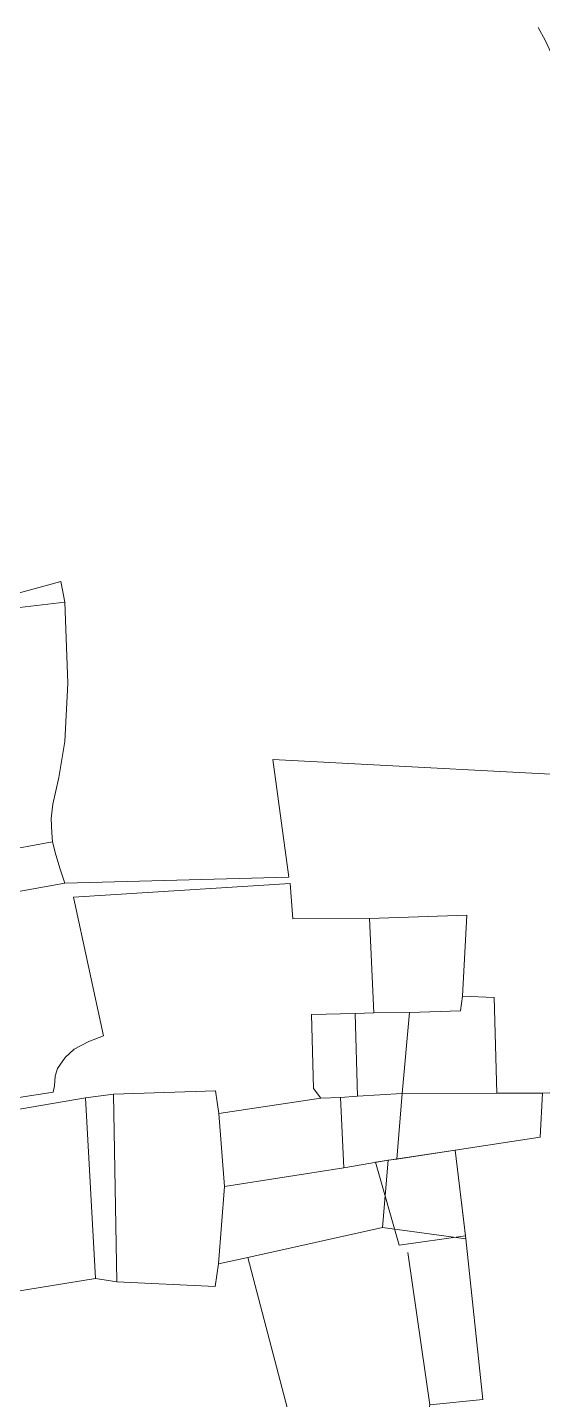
# Model space of a CAD drawing. Header units: millimetres. Extents: x 605783 to 623458, y 1302882 to 1324924.
# Drawn here: x 620558 to 621124, y 1322344 to 1323851 of the extents above; entities that cross this region are included whole.
import ezdxf

# ---------------------------------------------------------------- set-up
doc = ezdxf.new("R2010")
doc.units = ezdxf.units.MM
doc.layers.add('2', color=7, linetype='Continuous')
doc.layers.add('CVL_CUADCON_LIN', color=8, linetype='Continuous')

msp = doc.modelspace()

# ---------------------------------------------------------------- linework, layer by layer
at = {"layer": '2', "color": 1, "lineweight": 5}
for p, q in [((620462.19328, 1322934.47048), (620585.87728, 1322956.44548)), ((620599.38028, 1322911.10548), (620228.33528, 1322844.67248)), ((620938.91928, 1322768.79148), (620934.36228, 1322872.42848)), ((620918.35528, 1322768.05248), (620938.91928, 1322768.79148)), ((620920.97828, 1322677.35348), (620918.35528, 1322768.05248)), ((620938.91928, 1322768.79148), (620978.03328, 1322768.97648)), ((620978.03328, 1322768.97648), (620969.96528, 1322680.19148)), ((620622.05028, 1322675.26548), (620652.98728, 1322679.42548)), ((620652.98728, 1322679.42548), (620656.50128, 1322473.35848)), ((620920.97828, 1322677.35348), (620969.96528, 1322680.19148)), ((620969.96528, 1322680.19148), (620964.23328, 1322608.20548)), ((620969.96528, 1322680.19148), (621074.09828, 1322680.59948)), ((621074.09828, 1322680.59948), (621124.38928, 1322680.65648)), ((621124.38928, 1322680.65648), (621457.21828, 1322693.79948)), ((620498.35728, 1322654.05248), (620622.05028, 1322675.26548)), ((620622.05028, 1322675.26548), (620633.09028, 1322476.90748)), ((620768.55728, 1322658.35948), (620880.87728, 1322674.87048)), ((620880.87728, 1322674.87048), (620902.45728, 1322675.62048)), ((620902.45728, 1322675.62048), (620920.97828, 1322677.35348)), ((620902.45728, 1322675.62048), (620905.93028, 1322598.65548)), ((620768.55728, 1322658.35948), (620774.86328, 1322578.12248)), ((620905.93028, 1322598.65548), (620954.85228, 1322606.82948)), ((620954.85228, 1322606.82948), (620948.63728, 1322532.80548)), ((620954.85228, 1322606.82948), (620964.23328, 1322608.20548)), ((620964.23328, 1322608.20548), (621028.37828, 1322617.82148)), ((621039.97328, 1322520.36248), (621028.37828, 1322617.82148)), ((620774.86328, 1322578.12248), (620905.93028, 1322598.65548)), ((620774.86328, 1322578.12248), (620768.27628, 1322492.91248)), ((620800.44628, 1322500.13548), (620948.63728, 1322532.80548)), ((620948.63728, 1322532.80548), (621039.97328, 1322520.36248)), ((620768.27628, 1322492.91248), (620800.44628, 1322500.13548)), ((620884.04828, 1322182.63848), (620800.44628, 1322500.13548)), ((620633.09028, 1322476.90748), (620526.87428, 1322459.70348)), ((620656.50128, 1322473.35848), (620633.09028, 1322476.90748))]:
    msp.add_line(p, q, dxfattribs=at)
for points in [[(621119.60128, 1323851.16548), (621127.13828, 1323837.01848), (621138.61128, 1323812.49648), (621149.10828, 1323784.65848), (621159.93028, 1323750.97948), (621167.64928, 1323721.84048), (621180.30928, 1323662.26048), (621189.88228, 1323605.94948), (621207.71928, 1323496.36148), (621216.48428, 1323443.85348), (621219.45828, 1323240.32148), (621225.38128, 1323170.75448), (621232.69428, 1323091.29048), (621235.32228, 1323063.11048), (621230.44128, 1323025.69748), (620827.85228, 1323047.09648), (620845.67328, 1322917.93948), (620599.38028, 1322911.10548)], [(620599.44828, 1323219.88548), (620595.10728, 1323242.70948), (620523.71828, 1323223.10048), (620363.44628, 1323202.23948), (620171.54228, 1323213.55248)], [(620422.09628, 1322994.50448), (620409.51428, 1323074.72848), (620457.24328, 1323079.05848), (620443.38628, 1323201.74648), (620599.44828, 1323219.88548)], [(620585.87728, 1322956.44548), (620585.24928, 1322966.34948), (620584.29328, 1322982.34948), (620586.13428, 1322998.12648), (620592.89128, 1323027.42848), (620599.52428, 1323066.89448), (620602.81528, 1323130.72048), (620599.44828, 1323219.88548)], [(620599.38028, 1322911.10548), (620594.11328, 1322926.54948), (620589.35128, 1322942.25248), (620585.87728, 1322956.44548)], [(620313.63028, 1322639.01648), (620586.66628, 1322681.72948), (620587.85328, 1322688.60448), (620588.74328, 1322699.03448), (620591.17728, 1322707.70248), (620599.66728, 1322719.74248), (620609.46128, 1322729.00148), (620625.87028, 1322737.31848), (620641.79628, 1322743.59648), (620608.96228, 1322895.96548), (620847.02928, 1322910.83948), (620849.78628, 1322871.98648), (620934.36228, 1322872.42848)], [(620934.36228, 1322872.42848), (621041.25228, 1322875.91748), (621036.48828, 1322786.91548)], [(620978.03328, 1322768.97648), (621034.14028, 1322771.13248), (621036.48828, 1322786.91548)], [(621036.48828, 1322786.91548), (621071.04928, 1322785.52448), (621074.09828, 1322680.59948)], [(620880.87728, 1322674.87048), (620872.61828, 1322685.70548), (620870.61628, 1322767.00748), (620918.35528, 1322768.05248)], [(620652.98728, 1322679.42548), (620764.95328, 1322683.22448), (620768.55728, 1322658.35948)], [(621028.37828, 1322617.82148), (621121.67228, 1322632.33948), (621124.38928, 1322680.65648)], [(621039.97328, 1322520.36248), (621058.87128, 1322344.20248), (621000.52528, 1322338.21048), (620968.18228, 1322198.57848)], [(620768.27628, 1322492.91248), (620764.76528, 1322468.22148), (620656.50128, 1322473.35848)]]:
    msp.add_lwpolyline(points, dxfattribs=at)
at = {"layer": 'CVL_CUADCON_LIN', "color": 1, "lineweight": 5, "ltscale": 0.5, "flags": 128}
for points in [[(621028.37828, 1322617.82148), (620940.65318, 1322604.70674)], [(620940.65318, 1322604.70674), (620966.95852, 1322513.73356), (621039.56613, 1322523.78467)], [(621028.37828, 1322617.82148), (621039.56613, 1322523.78467)], [(620976.14928, 1322505.53147), (621000.52528, 1322338.21048), (620968.18228, 1322198.57848), (621019.75128, 1322155.95448), (621114.78428, 1322131.86248)]]:
    msp.add_lwpolyline(points, dxfattribs=at)
msp.add_lwpolyline([(620966.95852, 1322513.73356), (621039.56613, 1322523.78467), (621028.37828, 1322617.82148), (620940.65318, 1322604.70674)], close=True, dxfattribs=at)

doc.saveas('drawing.dxf')
